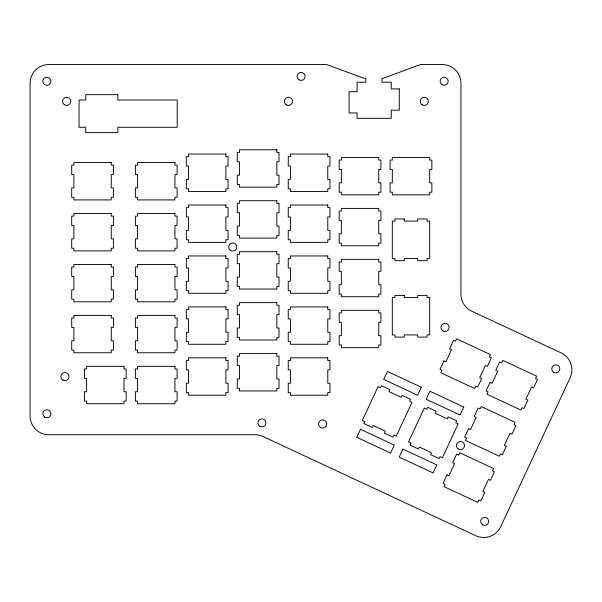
<?xml version="1.0" encoding="UTF-8"?>
<svg xmlns="http://www.w3.org/2000/svg" width="602" height="602" viewBox="0 0 602 602"><rect width="100%" height="100%" fill="white"/><g stroke="black" fill="none" stroke-linecap="round" stroke-linejoin="round"><path stroke-width="0.9" d="M399.269 88.9L399.269 110.189L391.255 110.181L391.255 118.323L357.099 118.323L357.099 112.973L349.092 112.98L349.092 91.692L357.099 91.692L357.099 82.218L365.85 82.218L365.85 78.2L363.743 78.2L326.623 64.527L48.822 64.527A18.722 18.722 0 0 0 30.1 83.249L30.1 416.042A18.722 18.722 0 0 0 48.822 434.757L255.113 434.757A18.73 18.73 0 0 1 263.021 436.51L475.828 535.727A18.722 18.722 0 0 0 500.706 526.667L570.147 377.747A18.722 18.722 0 0 0 561.094 352.87L471.735 311.204A18.722 18.722 0 0 1 460.929 294.235L460.929 83.249A18.722 18.722 0 0 0 442.207 64.527L420.512 64.527L383.384 78.2L381.894 78.2L381.894 82.218L391.255 82.218L391.255 88.9L399.269 88.9M360.447 429.301L356.723 437.308L390.578 453.103L394.318 445.096L360.447 429.301M364.707 421.55L363.789 423.515L372.277 427.48L373.195 425.509L385.333 431.167L384.415 433.139L392.903 437.09L393.821 435.118L396.199 436.232L411.986 402.369L409.616 401.263L410.526 399.292L402.046 395.333L401.128 397.305L388.99 391.646L389.908 389.675L381.42 385.716L380.502 387.688L378.124 386.574L362.329 420.437L364.707 421.55M421.295 387.221L417.57 395.221L383.7 379.433L387.44 371.434L421.295 387.221M443.9 360.929L439.942 369.417L441.913 370.335L440.799 372.713L474.662 388.508L475.768 386.13L477.74 387.041L481.705 378.56L479.734 377.642L485.393 365.504L487.364 366.422L491.315 357.934L489.343 357.016L490.457 354.638L456.594 338.843L455.488 341.221L453.517 340.303L449.559 348.791L451.53 349.709L445.871 361.847L443.9 360.929M402.926 449.122L399.201 457.121L433.056 472.909L436.789 464.91L402.926 449.122M410.88 443.08L409.962 445.051L418.45 449.009L419.368 447.045L431.506 452.704L430.588 454.668L439.076 458.626L439.994 456.655L442.372 457.768L458.167 423.906L455.789 422.8L456.7 420.828L448.219 416.87L447.301 418.834L435.163 413.175L436.081 411.211L427.593 407.253L426.675 409.225L424.297 408.111L408.502 441.973L410.88 443.08M463.773 407.035L460.048 415.041L426.178 399.246L429.918 391.24L463.773 407.035M447.008 474.812L443.057 483.301L445.028 484.211L443.915 486.589L477.777 502.384L478.883 500.006L480.855 500.924L484.813 492.444L482.842 491.525L488.5 479.388L490.472 480.306L494.423 471.817L492.459 470.899L493.572 468.522L459.702 452.727L458.596 455.104L456.632 454.186L452.666 462.675L454.638 463.593L448.979 475.731L447.008 474.812M468.544 428.632L464.593 437.12L466.558 438.038L465.444 440.416L499.314 456.203L500.42 453.825L502.384 454.743L506.35 446.263L504.378 445.345L510.037 433.207L512.009 434.125L515.959 425.637L513.988 424.719L515.101 422.341L481.239 406.546L480.133 408.924L478.161 408.005L474.203 416.494L476.174 417.412L470.516 429.55L468.544 428.632M490.073 382.458L486.115 390.946L488.087 391.857L486.973 394.235L520.835 410.03L521.949 407.652L523.913 408.57L527.879 400.089L525.907 399.171L531.566 387.033L533.538 387.951L537.488 379.463L535.517 378.545L536.63 376.167L502.768 360.372L501.662 362.75L499.69 361.832L495.732 370.32L497.703 371.238L492.045 383.376L490.073 382.458M117.841 94.649L85.747 94.649L85.747 100L79.065 100L79.065 127.285L85.747 127.285L85.747 132.636L117.841 132.636L117.841 127.285L177.199 127.285L177.199 100L117.841 100L117.841 94.649M276.83 149.785L239.468 149.785L239.468 152.404L237.293 152.404L237.293 161.765L239.468 161.765L239.468 175.159L237.293 175.159L237.293 184.521L239.468 184.521L239.468 187.147L276.83 187.147L276.83 184.521L279.004 184.521L279.004 175.159L276.83 175.159L276.83 161.765L279.004 161.765L279.004 152.404L276.83 152.404L276.83 149.785M225.885 154.059L188.516 154.059L188.516 156.678L186.342 156.678L186.342 166.039L188.516 166.039L188.516 179.434L186.342 179.434L186.342 188.795L188.516 188.795L188.516 191.421L225.885 191.421L225.885 188.795L228.053 188.795L228.053 179.434L225.885 179.434L225.885 166.039L228.053 166.039L228.053 156.678L225.885 156.678L225.885 154.059M327.781 154.059L290.42 154.059L290.42 156.678L288.245 156.678L288.245 166.039L290.42 166.039L290.42 179.434L288.245 179.434L288.245 188.795L290.42 188.795L290.42 191.421L327.781 191.421L327.781 188.795L329.956 188.795L329.956 179.434L327.781 179.434L327.781 166.039L329.956 166.039L329.956 156.678L327.781 156.678L327.781 154.059M378.733 157.461L341.364 157.461L341.364 160.079L339.197 160.079L339.197 169.44L341.364 169.44L341.364 182.842L339.197 182.842L339.197 192.204L341.364 192.204L341.364 194.822L378.733 194.822L378.733 192.204L380.9 192.204L380.9 182.842L378.733 182.842L378.733 169.44L380.9 169.44L380.9 160.079L378.733 160.079L378.733 157.461M429.677 157.461L392.316 157.461L392.316 160.079L390.141 160.079L390.141 169.44L392.316 169.44L392.316 182.842L390.141 182.842L390.141 192.204L392.316 192.204L392.316 194.822L429.677 194.822L429.677 192.204L431.852 192.204L431.852 182.842L429.677 182.842L429.677 169.44L431.852 169.44L431.852 160.079L429.677 160.079L429.677 157.461M111.242 162.555L73.88 162.555L73.88 165.174L71.706 165.174L71.706 174.535L73.88 174.535L73.88 187.937L71.706 187.937L71.706 197.298L73.88 197.298L73.88 199.917L111.242 199.917L111.242 197.298L113.417 197.298L113.417 187.937L111.242 187.937L111.242 174.535L113.417 174.535L113.417 165.174L111.242 165.174L111.242 162.555M174.934 162.555L137.572 162.555L137.572 165.174L135.397 165.174L135.397 174.535L137.572 174.535L137.572 187.937L135.397 187.937L135.397 197.298L137.572 197.298L137.572 199.917L174.934 199.917L174.934 197.298L177.108 197.298L177.108 187.937L174.934 187.937L174.934 174.535L177.108 174.535L177.108 165.174L174.934 165.174L174.934 162.555M276.83 200.729L239.468 200.729L239.468 203.356L237.293 203.356L237.293 212.717L239.468 212.717L239.468 226.111L237.293 226.111L237.293 235.472L239.468 235.472L239.468 238.099L276.83 238.099L276.83 235.472L279.004 235.472L279.004 226.111L276.83 226.111L276.83 212.717L279.004 212.717L279.004 203.356L276.83 203.356L276.83 200.729M225.885 205.004L188.516 205.004L188.516 207.63L186.342 207.63L186.342 216.991L188.516 216.991L188.516 230.385L186.342 230.385L186.342 239.746L188.516 239.746L188.516 242.365L225.885 242.365L225.885 239.746L228.053 239.746L228.053 230.385L225.885 230.385L225.885 216.991L228.053 216.991L228.053 207.63L225.885 207.63L225.885 205.004M327.781 205.004L290.42 205.004L290.42 207.63L288.245 207.63L288.245 216.991L290.42 216.991L290.42 230.385L288.245 230.385L288.245 239.746L290.42 239.746L290.42 242.365L327.781 242.365L327.781 239.746L329.956 239.746L329.956 230.385L327.781 230.385L327.781 216.991L329.956 216.991L329.956 207.63L327.781 207.63L327.781 205.004M378.733 208.405L341.364 208.405L341.364 211.024L339.197 211.024L339.197 220.385L341.364 220.385L341.364 233.779L339.197 233.779L339.197 243.14L341.364 243.14L341.364 245.767L378.733 245.767L378.733 243.14L380.9 243.14L380.9 233.779L378.733 233.779L378.733 220.385L380.9 220.385L380.9 211.024L378.733 211.024L378.733 208.405M111.242 213.499L73.88 213.499L73.88 216.118L71.706 216.118L71.706 225.479L73.88 225.479L73.88 238.874L71.706 238.874L71.706 248.235L73.88 248.235L73.88 250.861L111.242 250.861L111.242 248.235L113.417 248.235L113.417 238.874L111.242 238.874L111.242 225.479L113.417 225.479L113.417 216.118L111.242 216.118L111.242 213.499M174.934 213.499L137.572 213.499L137.572 216.118L135.397 216.118L135.397 225.479L137.572 225.479L137.572 238.874L135.397 238.874L135.397 248.235L137.572 248.235L137.572 250.861L174.934 250.861L174.934 248.235L177.108 248.235L177.108 238.874L174.934 238.874L174.934 225.479L177.108 225.479L177.108 216.118L174.934 216.118L174.934 213.499M404.303 218.962L394.942 218.962L394.942 221.137L392.316 221.137L392.316 258.499L394.942 258.499L394.942 260.674L404.303 260.674L404.303 258.499L417.698 258.499L417.698 260.674L427.059 260.674L427.059 258.499L429.677 258.499L429.677 221.137L427.059 221.137L427.059 218.962L417.698 218.962L417.698 221.137L404.303 221.137L404.303 218.962M276.83 251.681L239.468 251.681L239.468 254.307L237.293 254.307L237.293 263.668L239.468 263.668L239.468 277.063L237.293 277.063L237.293 286.424L239.468 286.424L239.468 289.043L276.83 289.043L276.83 286.424L279.004 286.424L279.004 277.063L276.83 277.063L276.83 263.668L279.004 263.668L279.004 254.307L276.83 254.307L276.83 251.681M225.885 255.955L188.516 255.955L188.516 258.574L186.342 258.574L186.342 267.935L188.516 267.935L188.516 281.337L186.342 281.337L186.342 290.698L188.516 290.698L188.516 293.317L225.885 293.317L225.885 290.698L228.053 290.698L228.053 281.337L225.885 281.337L225.885 267.935L228.053 267.935L228.053 258.574L225.885 258.574L225.885 255.955M327.781 255.955L290.42 255.955L290.42 258.574L288.245 258.574L288.245 267.935L290.42 267.935L290.42 281.337L288.245 281.337L288.245 290.698L290.42 290.698L290.42 293.317L327.781 293.317L327.781 290.698L329.956 290.698L329.956 281.337L327.781 281.337L327.781 267.935L329.956 267.935L329.956 258.574L327.781 258.574L327.781 255.955M378.733 259.349L341.364 259.349L341.364 261.975L339.197 261.975L339.197 271.336L341.364 271.336L341.364 284.731L339.197 284.731L339.197 294.092L341.364 294.092L341.364 296.711L378.733 296.711L378.733 294.092L380.9 294.092L380.9 284.731L378.733 284.731L378.733 271.336L380.9 271.336L380.9 261.975L378.733 261.975L378.733 259.349M111.242 264.444L73.88 264.444L73.88 267.07L71.706 267.07L71.706 276.431L73.88 276.431L73.88 289.825L71.706 289.825L71.706 299.186L73.88 299.186L73.88 301.813L111.242 301.813L111.242 299.186L113.417 299.186L113.417 289.825L111.242 289.825L111.242 276.431L113.417 276.431L113.417 267.07L111.242 267.07L111.242 264.444M174.934 264.444L137.572 264.444L137.572 267.07L135.397 267.07L135.397 276.431L137.572 276.431L137.572 289.825L135.397 289.825L135.397 299.186L137.572 299.186L137.572 301.813L174.934 301.813L174.934 299.186L177.108 299.186L177.108 289.825L174.934 289.825L174.934 276.431L177.108 276.431L177.108 267.07L174.934 267.07L174.934 264.444M404.303 295.386L394.942 295.386L394.942 297.561L392.316 297.561L392.316 334.923L394.942 334.923L394.942 337.097L404.303 337.097L404.303 334.923L417.698 334.923L417.698 337.097L427.059 337.097L427.059 334.923L429.677 334.923L429.677 297.561L427.059 297.561L427.059 295.386L417.698 295.386L417.698 297.561L404.303 297.561L404.303 295.386M276.83 302.633L239.468 302.633L239.468 305.252L237.293 305.252L237.293 314.613L239.468 314.613L239.468 328.007L237.293 328.007L237.293 337.368L239.468 337.368L239.468 339.995L276.83 339.995L276.83 337.368L279.004 337.368L279.004 328.007L276.83 328.007L276.83 314.613L279.004 314.613L279.004 305.252L276.83 305.252L276.83 302.633M225.885 306.907L188.516 306.907L188.516 309.526L186.342 309.526L186.342 318.887L188.516 318.887L188.516 332.281L186.342 332.281L186.342 341.643L188.516 341.643L188.516 344.269L225.885 344.269L225.885 341.643L228.053 341.643L228.053 332.281L225.885 332.281L225.885 318.887L228.053 318.887L228.053 309.526L225.885 309.526L225.885 306.907M327.781 306.907L290.42 306.907L290.42 309.526L288.245 309.526L288.245 318.887L290.42 318.887L290.42 332.281L288.245 332.281L288.245 341.643L290.42 341.643L290.42 344.269L327.781 344.269L327.781 341.643L329.956 341.643L329.956 332.281L327.781 332.281L327.781 318.887L329.956 318.887L329.956 309.526L327.781 309.526L327.781 306.907M378.733 310.301L341.364 310.301L341.364 312.92L339.197 312.92L339.197 322.281L341.364 322.281L341.364 335.683L339.197 335.683L339.197 345.044L341.364 345.044L341.364 347.663L378.733 347.663L378.733 345.044L380.9 345.044L380.9 335.683L378.733 335.683L378.733 322.281L380.9 322.281L380.9 312.92L378.733 312.92L378.733 310.301M111.242 315.395L73.88 315.395L73.88 318.022L71.706 318.022L71.706 327.383L73.88 327.383L73.88 340.777L71.706 340.777L71.706 350.138L73.88 350.138L73.88 352.757L111.242 352.757L111.242 350.138L113.417 350.138L113.417 340.777L111.242 340.777L111.242 327.383L113.417 327.383L113.417 318.022L111.242 318.022L111.242 315.395M174.934 315.395L137.572 315.395L137.572 318.022L135.397 318.022L135.397 327.383L137.572 327.383L137.572 340.777L135.397 340.777L135.397 350.138L137.572 350.138L137.572 352.757L174.934 352.757L174.934 350.138L177.108 350.138L177.108 340.777L174.934 340.777L174.934 327.383L177.108 327.383L177.108 318.022L174.934 318.022L174.934 315.395M276.83 353.577L239.468 353.577L239.468 356.203L237.293 356.203L237.293 365.565L239.468 365.565L239.468 378.959L237.293 378.959L237.293 388.32L239.468 388.32L239.468 390.946L276.83 390.946L276.83 388.32L279.004 388.32L279.004 378.959L276.83 378.959L276.83 365.565L279.004 365.565L279.004 356.203L276.83 356.203L276.83 353.577M225.885 357.851L188.516 357.851L188.516 360.478L186.342 360.478L186.342 369.839L188.516 369.839L188.516 383.233L186.342 383.233L186.342 392.594L188.516 392.594L188.516 395.213L225.885 395.213L225.885 392.594L228.053 392.594L228.053 383.233L225.885 383.233L225.885 369.839L228.053 369.839L228.053 360.478L225.885 360.478L225.885 357.851M327.781 357.851L290.42 357.851L290.42 360.478L288.245 360.478L288.245 369.839L290.42 369.839L290.42 383.233L288.245 383.233L288.245 392.594L290.42 392.594L290.42 395.213L327.781 395.213L327.781 392.594L329.956 392.594L329.956 383.233L327.781 383.233L327.781 369.839L329.956 369.839L329.956 360.478L327.781 360.478L327.781 357.851M123.982 366.347L86.62 366.347L86.62 368.966L84.446 368.966L84.446 378.327L86.62 378.327L86.62 391.721L84.446 391.721L84.446 401.082L86.62 401.082L86.62 403.709L123.982 403.709L123.982 401.082L126.157 401.082L126.157 391.721L123.982 391.721L123.982 378.327L126.157 378.327L126.157 368.966L123.982 368.966L123.982 366.347M174.934 366.347L137.572 366.347L137.572 368.966L135.397 368.966L135.397 378.327L137.572 378.327L137.572 391.721L135.397 391.721L135.397 401.082L137.572 401.082L137.572 403.709L174.934 403.709L174.934 401.082L177.108 401.082L177.108 391.721L174.934 391.721L174.934 378.327L177.108 378.327L177.108 368.966L174.934 368.966L174.934 366.347M458.19 448.949A4.079 4.079 0 0 0 464.518 445.826A4.079 4.079 0 0 0 458.649 441.906A4.079 4.079 0 0 0 458.19 448.949M442.997 330.957A4.079 4.079 0 0 0 449.107 327.428A4.079 4.079 0 0 0 442.997 323.899A4.079 4.079 0 0 0 442.997 330.957M320.58 427.488A4.079 4.079 0 0 0 326.69 423.958A4.079 4.079 0 0 0 320.58 420.429A4.079 4.079 0 0 0 320.58 427.488M62.909 380.14A4.079 4.079 0 0 0 69.027 376.611A4.079 4.079 0 0 0 62.909 373.082A4.079 4.079 0 0 0 62.909 380.14M230.476 250.387A4.079 4.079 0 0 0 236.812 247.264A4.079 4.079 0 0 0 230.942 243.336A4.079 4.079 0 0 0 230.476 250.387M64.384 104.733A4.079 4.079 0 0 0 70.712 101.61A4.079 4.079 0 0 0 64.843 97.69A4.079 4.079 0 0 0 64.384 104.733M286.409 104.876A4.079 4.079 0 0 0 292.527 101.347A4.079 4.079 0 0 0 286.409 97.817A4.079 4.079 0 0 0 286.409 104.876M422.273 104.876A4.079 4.079 0 0 0 428.391 101.347A4.079 4.079 0 0 0 422.273 97.817A4.079 4.079 0 0 0 422.273 104.876M299.111 79.893A4.011 4.011 0 0 0 305.131 76.416A4.011 4.011 0 0 0 299.111 72.94A4.011 4.011 0 0 0 299.111 79.893M441.928 84.619A4.011 4.011 0 0 0 448.159 81.541A4.011 4.011 0 0 0 442.387 77.681A4.011 4.011 0 0 0 441.928 84.619M553.569 372.224A4.011 4.011 0 0 0 559.8 369.146A4.011 4.011 0 0 0 554.021 365.286A4.011 4.011 0 0 0 553.569 372.224M482.684 524.854A4.011 4.011 0 0 0 488.704 521.377A4.011 4.011 0 0 0 482.684 517.901A4.011 4.011 0 0 0 482.684 524.854M259.891 426.344A4.011 4.011 0 0 0 265.911 422.875A4.011 4.011 0 0 0 259.891 419.398A4.011 4.011 0 0 0 259.891 426.344M44.623 417.096A4.011 4.011 0 0 0 50.854 414.026A4.011 4.011 0 0 0 45.075 410.165A4.011 4.011 0 0 0 44.623 417.096M44.623 84.619A4.011 4.011 0 0 0 50.854 81.541A4.011 4.011 0 0 0 45.075 77.681A4.011 4.011 0 0 0 44.623 84.619"/></g></svg>
